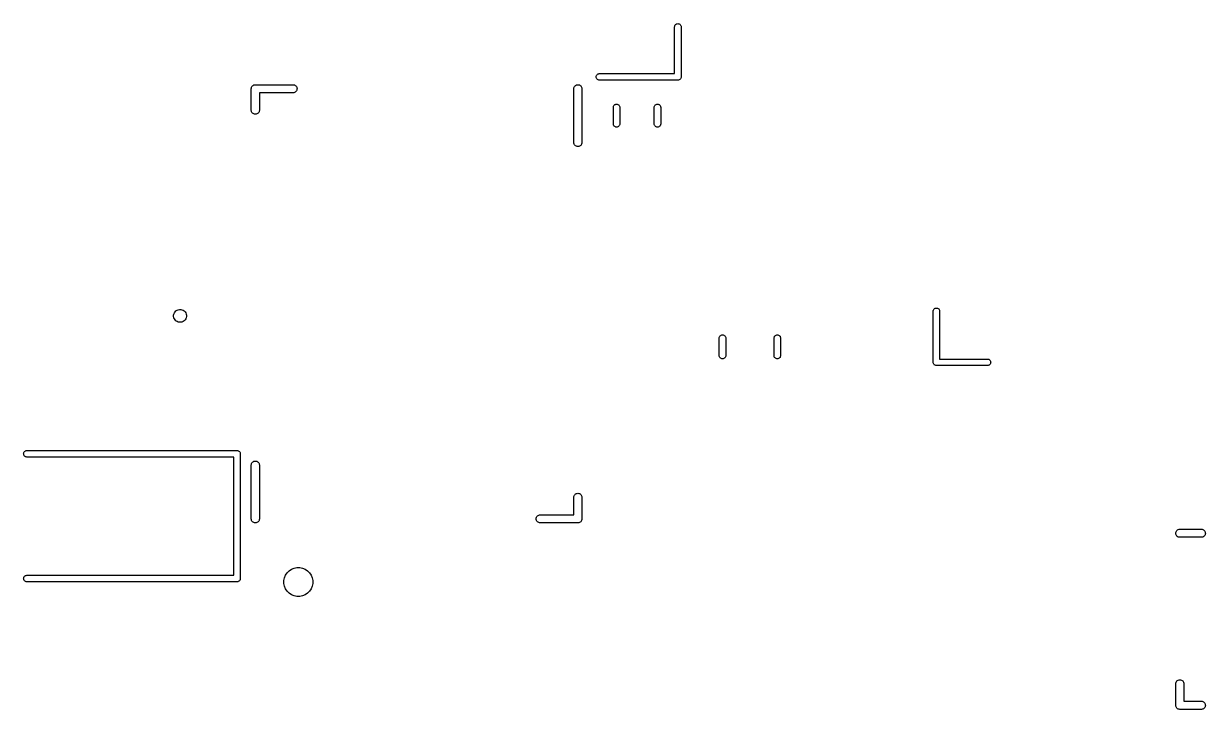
# Model space of a CAD drawing. Extents: x 0.47 to 2.43, y -7.79 to -4.92.
# Drawn here: x 0.574 to 1.44, y -6.136 to -5.633 of the extents above; entities that cross this region are included whole.
import ezdxf

# ---------------------------------------------------------------- set-up
doc = ezdxf.new("R2010")
doc.units = 0
doc.header["$MEASUREMENT"] = 0
doc.layers.add('BLACK', color=7, linetype='CONTINUOUS')

msp = doc.modelspace()

# ---------------------------------------------------------------- linework, layer by layer
at = {"layer": 'BLACK', "linetype": 'CONTINUOUS'}
for p, q in [((1.05157, -5.63451), (1.05186, -5.63415)), ((1.05186, -5.63415), (1.05222, -5.63385)), ((1.05222, -5.63385), (1.05263, -5.63363)), ((1.05263, -5.63363), (1.05308, -5.6335)), ((1.05308, -5.6335), (1.05354, -5.63345)), ((1.05354, -5.63345), (1.05401, -5.6335)), ((1.05401, -5.6335), (1.05445, -5.63363)), ((1.05445, -5.63363), (1.05486, -5.63385)), ((1.05486, -5.63385), (1.05522, -5.63415)), ((1.05522, -5.63415), (1.05552, -5.63451)), ((1.05118, -5.63571), (1.05122, -5.63536)), ((1.05118, -5.67008), (1.05118, -5.63571)), ((1.05122, -5.63536), (1.05135, -5.63492)), ((1.05135, -5.63492), (1.05157, -5.63451)), ((1.05552, -5.63451), (1.05574, -5.63492)), ((1.05574, -5.63492), (1.05587, -5.63536)), ((1.05587, -5.63536), (1.05591, -5.63571)), ((1.05591, -5.63571), (1.05591, -5.67232)), ((0.993689, -5.67244), (0.993735, -5.67198)), ((0.993735, -5.6729), (0.993689, -5.67244)), ((0.993735, -5.67198), (0.99387, -5.67153)), ((0.99387, -5.67335), (0.993735, -5.6729)), ((0.99387, -5.67153), (0.994089, -5.67112)), ((0.994089, -5.67376), (0.99387, -5.67335)), ((0.994089, -5.67112), (0.994385, -5.67076)), ((0.994385, -5.67412), (0.994089, -5.67376)), ((0.994385, -5.67076), (0.994744, -5.67047)), ((0.994744, -5.67441), (0.994385, -5.67412)), ((0.994744, -5.67047), (0.995155, -5.67025)), ((0.995155, -5.67463), (0.994744, -5.67441)), ((0.995155, -5.67025), (0.9956, -5.67011)), ((0.9956, -5.67477), (0.995155, -5.67463)), ((0.9956, -5.67011), (0.995947, -5.67008)), ((0.995947, -5.6748), (0.9956, -5.67477)), ((0.995947, -5.67008), (1.05118, -5.67008)), ((1.05343, -5.6748), (0.995947, -5.6748)), ((1.05354, -5.67481), (1.05343, -5.6748)), ((1.05366, -5.6748), (1.05354, -5.67481)), ((1.05401, -5.67477), (1.05366, -5.6748)), ((1.05366, -5.6748), (1.05366, -5.6748)), ((1.05445, -5.67463), (1.05401, -5.67477)), ((1.05486, -5.67441), (1.05445, -5.67463)), ((1.05522, -5.67412), (1.05486, -5.67441)), ((1.05552, -5.67376), (1.05522, -5.67412)), ((1.05574, -5.67335), (1.05552, -5.67376)), ((1.05587, -5.6729), (1.05574, -5.67335)), ((1.05592, -5.67244), (1.05587, -5.6729)), ((1.05591, -5.67232), (1.05592, -5.67244)), ((0.741127, -5.6811), (0.741184, -5.68052)), ((0.741142, -5.68125), (0.741127, -5.6811)), ((0.741142, -5.697), (0.741142, -5.68125)), ((0.741184, -5.68052), (0.741353, -5.67997)), ((0.741353, -5.67997), (0.741628, -5.67945)), ((0.741628, -5.67945), (0.741996, -5.679)), ((0.741996, -5.679), (0.742446, -5.67864)), ((0.742446, -5.67864), (0.742959, -5.67836)), ((0.742959, -5.67836), (0.743516, -5.67819)), ((0.743516, -5.67819), (0.74395, -5.67815)), ((0.74395, -5.67815), (0.744094, -5.67814)), ((0.744094, -5.67814), (0.744239, -5.67815)), ((0.744239, -5.67815), (0.771798, -5.67815)), ((0.771798, -5.68406), (0.747047, -5.68406)), ((0.747047, -5.68406), (0.747047, -5.697)), ((0.771798, -5.67815), (0.772232, -5.67819)), ((0.772232, -5.68401), (0.771798, -5.68406)), ((0.772232, -5.67819), (0.772789, -5.67836)), ((0.772789, -5.68384), (0.772232, -5.68401)), ((0.772789, -5.67836), (0.773302, -5.67864)), ((0.773302, -5.68357), (0.772789, -5.68384)), ((0.773302, -5.67864), (0.773752, -5.679)), ((0.773752, -5.6832), (0.773302, -5.68357)), ((0.773752, -5.679), (0.774121, -5.67945)), ((0.774121, -5.68275), (0.773752, -5.6832)), ((0.774121, -5.67945), (0.774395, -5.67997)), ((0.774395, -5.68224), (0.774121, -5.68275)), ((0.774395, -5.67997), (0.774564, -5.68052)), ((0.774564, -5.68168), (0.774395, -5.68224)), ((0.774564, -5.68052), (0.774621, -5.6811)), ((0.774621, -5.6811), (0.774564, -5.68168)), ((0.977362, -5.68096), (0.977405, -5.68052)), ((0.977362, -5.72062), (0.977362, -5.68096)), ((0.977405, -5.68052), (0.977574, -5.67997)), ((0.977574, -5.67997), (0.977848, -5.67945)), ((0.977848, -5.67945), (0.978217, -5.679)), ((0.978217, -5.679), (0.978667, -5.67864)), ((0.978667, -5.67864), (0.97918, -5.67836)), ((0.97918, -5.67836), (0.979736, -5.67819)), ((0.979736, -5.67819), (0.980315, -5.67814)), ((0.980315, -5.67814), (0.980894, -5.67819)), ((0.980894, -5.67819), (0.98145, -5.67836)), ((0.98145, -5.67836), (0.981963, -5.67864)), ((0.981963, -5.67864), (0.982413, -5.679)), ((0.982413, -5.679), (0.982782, -5.67945)), ((0.982782, -5.67945), (0.983056, -5.67997)), ((0.983056, -5.67997), (0.983225, -5.68052)), ((0.983225, -5.68052), (0.983268, -5.68096)), ((0.983268, -5.68096), (0.983268, -5.72062)), ((1.0063, -5.69462), (1.00633, -5.69428)), ((1.0063, -5.70695), (1.0063, -5.69462)), ((1.00633, -5.69428), (1.00647, -5.69383)), ((1.00647, -5.69383), (1.00669, -5.69342)), ((1.00669, -5.69342), (1.00698, -5.69306)), ((1.00698, -5.69306), (1.00734, -5.69276)), ((1.00734, -5.69276), (1.00775, -5.69255)), ((1.00775, -5.69255), (1.0082, -5.69241)), ((1.0082, -5.69241), (1.00866, -5.69236)), ((1.00866, -5.69236), (1.00912, -5.69241)), ((1.00912, -5.69241), (1.00957, -5.69255)), ((1.00957, -5.69255), (1.00998, -5.69276)), ((1.00998, -5.69276), (1.01034, -5.69306)), ((1.01034, -5.69306), (1.01063, -5.69342)), ((1.01063, -5.69342), (1.01085, -5.69383)), ((1.01085, -5.69383), (1.01099, -5.69428)), ((1.01099, -5.69428), (1.01102, -5.69462)), ((1.01102, -5.69462), (1.01102, -5.70695)), ((1.03622, -5.69462), (1.03625, -5.69428)), ((1.03622, -5.70695), (1.03622, -5.69462)), ((1.03625, -5.69428), (1.03639, -5.69383)), ((1.03639, -5.69383), (1.03661, -5.69342)), ((1.03661, -5.69342), (1.0369, -5.69306)), ((1.0369, -5.69306), (1.03726, -5.69276)), ((1.03726, -5.69276), (1.03767, -5.69255)), ((1.03767, -5.69255), (1.03812, -5.69241)), ((1.03812, -5.69241), (1.03858, -5.69236)), ((1.03858, -5.69236), (1.03905, -5.69241)), ((1.03905, -5.69241), (1.03949, -5.69255)), ((1.03949, -5.69255), (1.0399, -5.69276)), ((1.0399, -5.69276), (1.04026, -5.69306)), ((1.04026, -5.69306), (1.04056, -5.69342)), ((1.04056, -5.69342), (1.04078, -5.69383)), ((1.04078, -5.69383), (1.04091, -5.69428)), ((1.04091, -5.69428), (1.04094, -5.69462)), ((1.04094, -5.69462), (1.04094, -5.70695)), ((0.741185, -5.69743), (0.741142, -5.697)), ((0.741353, -5.69799), (0.741185, -5.69743)), ((0.741628, -5.6985), (0.741353, -5.69799)), ((0.741997, -5.69895), (0.741628, -5.6985)), ((0.742446, -5.69932), (0.741997, -5.69895)), ((0.742959, -5.69959), (0.742446, -5.69932)), ((0.743516, -5.69976), (0.742959, -5.69959)), ((0.744094, -5.69982), (0.743516, -5.69976)), ((0.744673, -5.69976), (0.744094, -5.69982)), ((0.74523, -5.69959), (0.744673, -5.69976)), ((0.745743, -5.69932), (0.74523, -5.69959)), ((0.746192, -5.69895), (0.745743, -5.69932)), ((0.746561, -5.6985), (0.746192, -5.69895)), ((0.746836, -5.69799), (0.746561, -5.6985)), ((0.747004, -5.69743), (0.746836, -5.69799)), ((0.747047, -5.697), (0.747004, -5.69743)), ((1.00633, -5.7073), (1.0063, -5.70695)), ((1.00647, -5.70774), (1.00633, -5.7073)), ((1.00669, -5.70815), (1.00647, -5.70774)), ((1.00698, -5.70851), (1.00669, -5.70815)), ((1.00734, -5.70881), (1.00698, -5.70851)), ((1.00775, -5.70903), (1.00734, -5.70881)), ((1.0082, -5.70916), (1.00775, -5.70903)), ((1.00866, -5.70921), (1.0082, -5.70916)), ((1.00912, -5.70916), (1.00866, -5.70921)), ((1.00957, -5.70903), (1.00912, -5.70916)), ((1.00998, -5.70881), (1.00957, -5.70903)), ((1.01034, -5.70851), (1.00998, -5.70881)), ((1.01063, -5.70815), (1.01034, -5.70851)), ((1.01085, -5.70774), (1.01063, -5.70815)), ((1.01099, -5.7073), (1.01085, -5.70774)), ((1.01102, -5.70695), (1.01099, -5.7073)), ((1.03625, -5.7073), (1.03622, -5.70695)), ((1.03639, -5.70774), (1.03625, -5.7073)), ((1.03661, -5.70815), (1.03639, -5.70774)), ((1.0369, -5.70851), (1.03661, -5.70815)), ((1.03726, -5.70881), (1.0369, -5.70851)), ((1.03767, -5.70903), (1.03726, -5.70881)), ((1.03812, -5.70916), (1.03767, -5.70903)), ((1.03858, -5.70921), (1.03812, -5.70916)), ((1.03905, -5.70916), (1.03858, -5.70921)), ((1.03949, -5.70903), (1.03905, -5.70916)), ((1.0399, -5.70881), (1.03949, -5.70903)), ((1.04026, -5.70851), (1.0399, -5.70881)), ((1.04056, -5.70815), (1.04026, -5.70851)), ((1.04078, -5.70774), (1.04056, -5.70815)), ((1.04091, -5.7073), (1.04078, -5.70774)), ((1.04094, -5.70695), (1.04091, -5.7073)), ((0.977405, -5.72105), (0.977362, -5.72062)), ((0.983268, -5.72062), (0.983225, -5.72105)), ((0.977574, -5.72161), (0.977405, -5.72105)), ((0.977848, -5.72212), (0.977574, -5.72161)), ((0.978217, -5.72257), (0.977848, -5.72212)), ((0.978667, -5.72294), (0.978217, -5.72257)), ((0.97918, -5.72321), (0.978667, -5.72294)), ((0.979736, -5.72338), (0.97918, -5.72321)), ((0.980315, -5.72344), (0.979736, -5.72338)), ((0.980894, -5.72338), (0.980315, -5.72344)), ((0.98145, -5.72321), (0.980894, -5.72338)), ((0.981963, -5.72294), (0.98145, -5.72321)), ((0.982413, -5.72257), (0.981963, -5.72294)), ((0.982782, -5.72212), (0.982413, -5.72257)), ((0.983056, -5.72161), (0.982782, -5.72212)), ((0.983225, -5.72105), (0.983056, -5.72161)), ((1.24156, -5.84208), (1.24197, -5.84186)), ((1.24197, -5.84186), (1.24241, -5.84173)), ((1.24241, -5.84173), (1.24287, -5.84168)), ((1.24287, -5.84168), (1.24334, -5.84173)), ((1.24334, -5.84173), (1.24378, -5.84186)), ((1.24378, -5.84186), (1.24419, -5.84208)), ((0.684275, -5.84698), (0.684455, -5.84607)), ((0.684275, -5.8479), (0.684275, -5.84698)), ((0.684455, -5.84881), (0.684275, -5.8479)), ((0.684455, -5.84607), (0.68481, -5.84521)), ((0.68481, -5.84967), (0.684455, -5.84881)), ((0.68481, -5.84521), (0.685324, -5.84444)), ((0.685324, -5.85044), (0.68481, -5.84967)), ((0.685324, -5.84444), (0.685979, -5.84379)), ((0.685979, -5.85109), (0.685324, -5.85044)), ((0.685979, -5.84379), (0.686749, -5.84327)), ((0.686749, -5.84327), (0.687605, -5.84292)), ((0.687605, -5.84292), (0.688513, -5.84274)), ((0.688513, -5.84274), (0.689439, -5.84274)), ((0.689439, -5.84274), (0.690348, -5.84292)), ((0.690348, -5.84292), (0.691203, -5.84327)), ((0.691203, -5.84327), (0.691974, -5.84379)), ((0.691974, -5.84379), (0.692628, -5.84444)), ((0.692628, -5.85044), (0.691974, -5.85109)), ((0.692628, -5.84444), (0.693143, -5.84521)), ((0.693143, -5.84967), (0.692628, -5.85044)), ((0.693143, -5.84521), (0.693497, -5.84607)), ((0.693497, -5.84881), (0.693143, -5.84967)), ((0.693497, -5.84607), (0.693678, -5.84698)), ((0.693678, -5.8479), (0.693497, -5.84881)), ((0.693678, -5.84698), (0.693678, -5.8479)), ((1.24051, -5.84394), (1.24055, -5.84359)), ((1.24051, -5.88134), (1.24051, -5.84394)), ((1.24055, -5.84359), (1.24068, -5.84315)), ((1.24068, -5.84315), (1.2409, -5.84274)), ((1.2409, -5.84274), (1.2412, -5.84238)), ((1.2412, -5.84238), (1.24156, -5.84208)), ((1.24419, -5.84208), (1.24455, -5.84238)), ((1.24455, -5.84238), (1.24485, -5.84274)), ((1.24485, -5.84274), (1.24507, -5.84315)), ((1.24507, -5.84315), (1.2452, -5.84359)), ((1.2452, -5.84359), (1.24524, -5.84394)), ((1.24524, -5.84394), (1.24524, -5.87909)), ((0.686749, -5.85161), (0.685979, -5.85109)), ((0.687605, -5.85196), (0.686749, -5.85161)), ((0.688513, -5.85214), (0.687605, -5.85196)), ((0.689439, -5.85214), (0.688513, -5.85214)), ((0.690348, -5.85196), (0.689439, -5.85214)), ((0.691203, -5.85161), (0.690348, -5.85196)), ((0.691974, -5.85109), (0.691203, -5.85161)), ((1.08386, -5.86355), (1.08389, -5.86321)), ((1.08386, -5.8766), (1.08386, -5.86355)), ((1.08389, -5.86321), (1.08403, -5.86276)), ((1.08403, -5.86276), (1.08425, -5.86235)), ((1.08425, -5.86235), (1.08454, -5.86199)), ((1.08454, -5.86199), (1.0849, -5.8617)), ((1.0849, -5.8617), (1.08531, -5.86148)), ((1.08531, -5.86148), (1.08576, -5.86134)), ((1.08576, -5.86134), (1.08622, -5.8613)), ((1.08622, -5.8613), (1.08668, -5.86134)), ((1.08668, -5.86134), (1.08713, -5.86148)), ((1.08713, -5.86148), (1.08754, -5.8617)), ((1.08754, -5.8617), (1.0879, -5.86199)), ((1.0879, -5.86199), (1.08819, -5.86235)), ((1.08819, -5.86235), (1.08841, -5.86276)), ((1.08841, -5.86276), (1.08855, -5.86321)), ((1.08855, -5.86321), (1.08858, -5.86355)), ((1.08858, -5.86355), (1.08858, -5.8766)), ((1.12402, -5.86355), (1.12405, -5.86321)), ((1.12402, -5.8766), (1.12402, -5.86355)), ((1.12405, -5.86321), (1.12419, -5.86276)), ((1.12419, -5.86276), (1.1244, -5.86235)), ((1.1244, -5.86235), (1.1247, -5.86199)), ((1.1247, -5.86199), (1.12506, -5.8617)), ((1.12506, -5.8617), (1.12547, -5.86148)), ((1.12547, -5.86148), (1.12591, -5.86134)), ((1.12591, -5.86134), (1.12638, -5.8613)), ((1.12638, -5.8613), (1.12684, -5.86134)), ((1.12684, -5.86134), (1.12729, -5.86148)), ((1.12729, -5.86148), (1.1277, -5.8617)), ((1.1277, -5.8617), (1.12806, -5.86199)), ((1.12806, -5.86199), (1.12835, -5.86235)), ((1.12835, -5.86235), (1.12857, -5.86276)), ((1.12857, -5.86276), (1.12871, -5.86321)), ((1.12871, -5.86321), (1.12874, -5.86355)), ((1.12874, -5.86355), (1.12874, -5.8766)), ((1.08389, -5.87695), (1.08386, -5.8766)), ((1.08403, -5.8774), (1.08389, -5.87695)), ((1.08425, -5.87781), (1.08403, -5.8774)), ((1.08454, -5.87817), (1.08425, -5.87781)), ((1.0849, -5.87846), (1.08454, -5.87817)), ((1.08531, -5.87868), (1.0849, -5.87846)), ((1.08576, -5.87882), (1.08531, -5.87868)), ((1.08622, -5.87886), (1.08576, -5.87882)), ((1.08668, -5.87882), (1.08622, -5.87886)), ((1.08713, -5.87868), (1.08668, -5.87882)), ((1.08754, -5.87846), (1.08713, -5.87868)), ((1.0879, -5.87817), (1.08754, -5.87846)), ((1.08819, -5.87781), (1.0879, -5.87817)), ((1.08841, -5.8774), (1.08819, -5.87781)), ((1.08855, -5.87695), (1.08841, -5.8774)), ((1.08858, -5.8766), (1.08855, -5.87695)), ((1.12405, -5.87695), (1.12402, -5.8766)), ((1.12418, -5.8774), (1.12405, -5.87695)), ((1.1244, -5.87781), (1.12418, -5.8774)), ((1.1247, -5.87817), (1.1244, -5.87781)), ((1.12506, -5.87846), (1.1247, -5.87817)), ((1.12547, -5.87868), (1.12506, -5.87846)), ((1.12591, -5.87882), (1.12547, -5.87868)), ((1.12638, -5.87886), (1.12591, -5.87882)), ((1.12684, -5.87882), (1.12638, -5.87886)), ((1.12729, -5.87868), (1.12684, -5.87882)), ((1.1277, -5.87846), (1.12729, -5.87868)), ((1.12806, -5.87817), (1.1277, -5.87846)), ((1.12835, -5.87781), (1.12806, -5.87817)), ((1.12857, -5.8774), (1.12835, -5.87781)), ((1.12871, -5.87695), (1.12857, -5.8774)), ((1.12874, -5.8766), (1.12871, -5.87695)), ((1.2405, -5.88146), (1.24051, -5.88134)), ((1.24055, -5.88192), (1.2405, -5.88146)), ((1.24068, -5.88237), (1.24055, -5.88192)), ((1.2409, -5.88278), (1.24068, -5.88237)), ((1.2412, -5.88314), (1.2409, -5.88278)), ((1.24156, -5.88343), (1.2412, -5.88314)), ((1.24197, -5.88365), (1.24156, -5.88343)), ((1.24241, -5.88378), (1.24197, -5.88365)), ((1.24276, -5.88382), (1.24241, -5.88378)), ((1.24287, -5.88383), (1.24276, -5.88382)), ((1.24276, -5.88382), (1.24276, -5.88382)), ((1.24299, -5.88382), (1.24287, -5.88383)), ((1.28039, -5.88382), (1.24299, -5.88382)), ((1.24524, -5.87909), (1.28039, -5.87909)), ((1.28039, -5.87909), (1.28074, -5.87913)), ((1.28074, -5.88378), (1.28039, -5.88382)), ((1.28074, -5.87913), (1.28118, -5.87926)), ((1.28118, -5.88365), (1.28074, -5.88378)), ((1.28118, -5.87926), (1.28159, -5.87948)), ((1.28159, -5.88343), (1.28118, -5.88365)), ((1.28159, -5.87948), (1.28195, -5.87978)), ((1.28195, -5.88314), (1.28159, -5.88343)), ((1.28195, -5.87978), (1.28225, -5.88014)), ((1.28225, -5.88278), (1.28195, -5.88314)), ((1.28225, -5.88014), (1.28247, -5.88055)), ((1.28247, -5.88237), (1.28225, -5.88278)), ((1.28247, -5.88055), (1.2826, -5.88099)), ((1.2826, -5.88192), (1.28247, -5.88237)), ((1.2826, -5.88099), (1.28265, -5.88146)), ((1.28265, -5.88146), (1.2826, -5.88192)), ((0.574398, -5.94843), (0.574444, -5.94796)), ((0.574444, -5.94889), (0.574398, -5.94843)), ((0.574444, -5.94796), (0.574579, -5.94752)), ((0.574579, -5.94933), (0.574444, -5.94889)), ((0.574579, -5.94752), (0.574798, -5.94711)), ((0.574798, -5.94974), (0.574579, -5.94933)), ((0.574798, -5.94711), (0.575093, -5.94675)), ((0.575093, -5.9501), (0.574798, -5.94974)), ((0.575093, -5.94675), (0.575453, -5.94645)), ((0.575453, -5.9504), (0.575093, -5.9501)), ((0.575453, -5.94645), (0.575863, -5.94623)), ((0.575863, -5.95062), (0.575453, -5.9504)), ((0.575863, -5.94623), (0.576309, -5.9461)), ((0.576309, -5.95075), (0.575863, -5.95062)), ((0.576309, -5.9461), (0.576656, -5.94606)), ((0.576656, -5.95079), (0.576309, -5.95075)), ((0.576656, -5.94606), (0.730593, -5.94606)), ((0.728346, -5.95079), (0.576656, -5.95079)), ((0.728346, -6.0374), (0.728346, -5.95079)), ((0.730593, -5.94606), (0.730709, -5.94605)), ((0.730709, -5.94605), (0.730825, -5.94606)), ((0.730825, -5.94606), (0.731172, -5.9461)), ((0.731172, -5.9461), (0.731617, -5.94623)), ((0.731617, -5.94623), (0.732027, -5.94645)), ((0.732027, -5.94645), (0.732387, -5.94675)), ((0.732387, -5.94675), (0.732682, -5.94711)), ((0.732682, -5.94711), (0.732902, -5.94752)), ((0.732902, -5.94752), (0.733037, -5.94796)), ((0.733037, -5.94796), (0.733082, -5.94843)), ((0.733082, -5.94843), (0.733071, -5.94854)), ((0.733071, -5.94854), (0.733071, -6.03965)), ((0.741997, -5.95459), (0.742446, -5.95423)), ((0.742446, -5.95423), (0.742959, -5.95395)), ((0.742959, -5.95395), (0.743516, -5.95378)), ((0.743516, -5.95378), (0.744094, -5.95373)), ((0.744094, -5.95373), (0.744673, -5.95378)), ((0.744673, -5.95378), (0.74523, -5.95395)), ((0.74523, -5.95395), (0.745743, -5.95423)), ((0.745743, -5.95423), (0.746192, -5.95459)), ((0.741142, -5.95655), (0.741185, -5.95611)), ((0.741142, -5.99621), (0.741142, -5.95655)), ((0.741185, -5.95611), (0.741353, -5.95556)), ((0.741353, -5.95556), (0.741628, -5.95504)), ((0.741628, -5.95504), (0.741997, -5.95459)), ((0.746192, -5.95459), (0.746561, -5.95504)), ((0.746561, -5.95504), (0.746836, -5.95556)), ((0.746836, -5.95556), (0.747004, -5.95611)), ((0.747004, -5.95611), (0.747047, -5.95655)), ((0.747047, -5.95655), (0.747047, -5.99621)), ((0.977362, -5.98017), (0.977405, -5.97974)), ((0.977362, -5.99311), (0.977362, -5.98017)), ((0.977405, -5.97974), (0.977574, -5.97918)), ((0.977574, -5.97918), (0.977848, -5.97867)), ((0.977848, -5.97867), (0.978217, -5.97822)), ((0.978217, -5.97822), (0.978667, -5.97785)), ((0.978667, -5.97785), (0.97918, -5.97757)), ((0.97918, -5.97757), (0.979736, -5.9774)), ((0.979736, -5.9774), (0.980315, -5.97735)), ((0.980315, -5.97735), (0.980894, -5.9774)), ((0.980894, -5.9774), (0.98145, -5.97757)), ((0.98145, -5.97757), (0.981963, -5.97785)), ((0.981963, -5.97785), (0.982413, -5.97822)), ((0.982413, -5.97822), (0.982782, -5.97867)), ((0.982782, -5.97867), (0.983056, -5.97918)), ((0.983056, -5.97918), (0.983225, -5.97974)), ((0.983225, -5.97974), (0.983268, -5.98017)), ((0.983268, -5.98017), (0.983268, -5.99592)), ((0.741184, -5.99664), (0.741142, -5.99621)), ((0.741353, -5.9972), (0.741184, -5.99664)), ((0.741628, -5.99771), (0.741353, -5.9972)), ((0.746836, -5.9972), (0.746561, -5.99771)), ((0.747004, -5.99664), (0.746836, -5.9972)), ((0.747047, -5.99621), (0.747004, -5.99664)), ((0.949789, -5.99606), (0.949846, -5.99548)), ((0.949846, -5.99664), (0.949789, -5.99606)), ((0.949846, -5.99548), (0.950015, -5.99493)), ((0.950015, -5.9972), (0.949846, -5.99664)), ((0.950015, -5.99493), (0.950289, -5.99441)), ((0.950289, -5.99771), (0.950015, -5.9972)), ((0.950289, -5.99441), (0.950658, -5.99397)), ((0.950658, -5.99397), (0.951108, -5.9936)), ((0.951108, -5.9936), (0.95162, -5.99332)), ((0.95162, -5.99332), (0.952177, -5.99315)), ((0.952177, -5.99315), (0.952611, -5.99311)), ((0.952611, -5.99311), (0.977362, -5.99311)), ((0.983056, -5.9972), (0.982782, -5.99771)), ((0.983225, -5.99664), (0.983056, -5.9972)), ((0.983282, -5.99606), (0.983225, -5.99664)), ((0.983268, -5.99592), (0.983282, -5.99606)), ((0.741996, -5.99816), (0.741628, -5.99771)), ((0.742446, -5.99853), (0.741996, -5.99816)), ((0.742959, -5.9988), (0.742446, -5.99853)), ((0.743516, -5.99897), (0.742959, -5.9988)), ((0.744094, -5.99903), (0.743516, -5.99897)), ((0.744673, -5.99897), (0.744094, -5.99903)), ((0.74523, -5.9988), (0.744673, -5.99897)), ((0.745743, -5.99853), (0.74523, -5.9988)), ((0.746192, -5.99816), (0.745743, -5.99853)), ((0.746561, -5.99771), (0.746192, -5.99816)), ((0.950658, -5.99816), (0.950289, -5.99771)), ((0.951108, -5.99853), (0.950658, -5.99816)), ((0.95162, -5.9988), (0.951108, -5.99853)), ((0.952177, -5.99897), (0.95162, -5.9988)), ((0.952611, -5.99902), (0.952177, -5.99897)), ((0.98017, -5.99902), (0.952611, -5.99902)), ((0.980315, -5.99903), (0.98017, -5.99902)), ((0.98046, -5.99902), (0.980315, -5.99903)), ((0.980894, -5.99897), (0.98046, -5.99902)), ((0.98145, -5.9988), (0.980894, -5.99897)), ((0.981963, -5.99853), (0.98145, -5.9988)), ((0.982413, -5.99816), (0.981963, -5.99853)), ((0.982782, -5.99771), (0.982413, -5.99816)), ((1.41817, -6.00661), (1.41823, -6.00604)), ((1.41823, -6.00604), (1.4184, -6.00548)), ((1.4184, -6.00548), (1.41867, -6.00497)), ((1.41867, -6.00497), (1.41904, -6.00452)), ((1.41904, -6.00452), (1.41949, -6.00415)), ((1.41949, -6.00415), (1.42001, -6.00387)), ((1.42001, -6.00387), (1.42056, -6.0037)), ((1.42056, -6.0037), (1.421, -6.00366)), ((1.421, -6.00366), (1.43703, -6.00366)), ((1.43703, -6.00366), (1.43747, -6.0037)), ((1.43747, -6.0037), (1.43803, -6.00387)), ((1.43803, -6.00387), (1.43854, -6.00415)), ((1.43854, -6.00415), (1.43899, -6.00452)), ((1.43899, -6.00452), (1.43936, -6.00497)), ((1.43936, -6.00497), (1.43963, -6.00548)), ((1.43963, -6.00548), (1.4398, -6.00604)), ((1.4398, -6.00604), (1.43986, -6.00661)), ((1.41823, -6.00719), (1.41817, -6.00661)), ((1.4184, -6.00775), (1.41823, -6.00719)), ((1.41867, -6.00826), (1.4184, -6.00775)), ((1.41904, -6.00871), (1.41867, -6.00826)), ((1.41949, -6.00908), (1.41904, -6.00871)), ((1.42001, -6.00936), (1.41949, -6.00908)), ((1.42056, -6.00952), (1.42001, -6.00936)), ((1.421, -6.00957), (1.42056, -6.00952)), ((1.43703, -6.00957), (1.421, -6.00957)), ((1.43747, -6.00952), (1.43703, -6.00957)), ((1.43803, -6.00936), (1.43747, -6.00952)), ((1.43854, -6.00908), (1.43803, -6.00936)), ((1.43899, -6.00871), (1.43854, -6.00908)), ((1.43936, -6.00826), (1.43899, -6.00871)), ((1.43963, -6.00775), (1.43936, -6.00826)), ((1.4398, -6.00719), (1.43963, -6.00775)), ((1.43986, -6.00661), (1.4398, -6.00719)), ((0.77058, -6.03295), (0.772505, -6.03215)), ((0.772505, -6.03215), (0.774549, -6.03174)), ((0.774549, -6.03174), (0.776632, -6.03174)), ((0.776632, -6.03174), (0.778676, -6.03215)), ((0.778676, -6.03215), (0.780601, -6.03295)), ((0.574398, -6.03976), (0.574444, -6.0393)), ((0.574444, -6.04023), (0.574398, -6.03976)), ((0.574444, -6.0393), (0.574579, -6.03886)), ((0.574579, -6.04067), (0.574444, -6.04023)), ((0.574579, -6.03886), (0.574798, -6.03845)), ((0.574798, -6.04108), (0.574579, -6.04067)), ((0.574798, -6.03845), (0.575093, -6.03809)), ((0.575093, -6.03809), (0.575453, -6.03779)), ((0.575453, -6.03779), (0.575863, -6.03757)), ((0.575863, -6.03757), (0.576309, -6.03744)), ((0.576309, -6.03744), (0.576656, -6.0374)), ((0.576656, -6.0374), (0.728346, -6.0374)), ((0.732902, -6.04067), (0.732682, -6.04108)), ((0.733037, -6.04023), (0.732902, -6.04067)), ((0.733082, -6.03976), (0.733037, -6.04023)), ((0.733071, -6.03965), (0.733082, -6.03976)), ((0.765012, -6.04128), (0.765418, -6.03924)), ((0.765418, -6.03924), (0.766216, -6.03731)), ((0.766216, -6.03731), (0.767374, -6.03558)), ((0.767374, -6.03558), (0.768847, -6.03411)), ((0.768847, -6.03411), (0.77058, -6.03295)), ((0.780601, -6.03295), (0.782334, -6.03411)), ((0.782334, -6.03411), (0.783808, -6.03558)), ((0.783808, -6.03558), (0.784965, -6.03731)), ((0.784965, -6.03731), (0.785763, -6.03924)), ((0.785763, -6.03924), (0.786169, -6.04128)), ((0.575093, -6.04144), (0.574798, -6.04108)), ((0.575453, -6.04174), (0.575093, -6.04144)), ((0.575863, -6.04196), (0.575453, -6.04174)), ((0.576309, -6.04209), (0.575863, -6.04196)), ((0.576656, -6.04213), (0.576309, -6.04209)), ((0.730593, -6.04213), (0.576656, -6.04213)), ((0.730709, -6.04214), (0.730593, -6.04213)), ((0.730825, -6.04213), (0.730709, -6.04214)), ((0.731172, -6.04209), (0.730825, -6.04213)), ((0.730825, -6.04213), (0.730825, -6.04213)), ((0.731617, -6.04196), (0.731172, -6.04209)), ((0.732027, -6.04174), (0.731617, -6.04196)), ((0.732387, -6.04144), (0.732027, -6.04174)), ((0.732682, -6.04108), (0.732387, -6.04144)), ((0.765012, -6.04336), (0.765012, -6.04128)), ((0.765418, -6.04541), (0.765012, -6.04336)), ((0.766216, -6.04733), (0.765418, -6.04541)), ((0.767374, -6.04907), (0.766216, -6.04733)), ((0.768847, -6.05054), (0.767374, -6.04907)), ((0.783808, -6.04907), (0.782334, -6.05054)), ((0.784965, -6.04733), (0.783808, -6.04907)), ((0.785763, -6.04541), (0.784965, -6.04733)), ((0.786169, -6.04336), (0.785763, -6.04541)), ((0.786169, -6.04128), (0.786169, -6.04336)), ((0.77058, -6.0517), (0.768847, -6.05054)), ((0.772505, -6.0525), (0.77058, -6.0517)), ((0.774549, -6.0529), (0.772505, -6.0525)), ((0.776632, -6.0529), (0.774549, -6.0529)), ((0.778676, -6.0525), (0.776632, -6.0529)), ((0.780601, -6.0517), (0.778676, -6.0525)), ((0.782334, -6.05054), (0.780601, -6.0517)), ((1.41819, -6.11671), (1.41823, -6.11627)), ((1.41819, -6.13245), (1.41819, -6.11671)), ((1.41823, -6.11627), (1.4184, -6.11571)), ((1.4184, -6.11571), (1.41867, -6.1152)), ((1.41867, -6.1152), (1.41904, -6.11475)), ((1.41904, -6.11475), (1.41949, -6.11438)), ((1.41949, -6.11438), (1.42001, -6.11411)), ((1.42001, -6.11411), (1.42056, -6.11394)), ((1.42056, -6.11394), (1.42114, -6.11388)), ((1.42114, -6.11388), (1.42172, -6.11394)), ((1.42172, -6.11394), (1.42228, -6.11411)), ((1.42228, -6.11411), (1.42279, -6.11438)), ((1.42279, -6.11438), (1.42324, -6.11475)), ((1.42324, -6.11475), (1.42361, -6.1152)), ((1.42361, -6.1152), (1.42388, -6.11571)), ((1.42388, -6.11571), (1.42405, -6.11627)), ((1.42405, -6.11627), (1.42409, -6.11671)), ((1.42409, -6.11671), (1.42409, -6.12965)), ((1.41817, -6.1326), (1.41819, -6.13245)), ((1.41823, -6.13318), (1.41817, -6.1326)), ((1.4184, -6.13373), (1.41823, -6.13318)), ((1.41867, -6.13425), (1.4184, -6.13373)), ((1.41898, -6.13462), (1.41867, -6.13425)), ((1.41904, -6.1347), (1.41898, -6.13462)), ((1.41949, -6.13507), (1.41904, -6.1347)), ((1.42001, -6.13534), (1.41949, -6.13507)), ((1.42056, -6.13551), (1.42001, -6.13534)), ((1.42114, -6.13557), (1.42056, -6.13551)), ((1.42129, -6.13555), (1.42114, -6.13557)), ((1.43703, -6.13555), (1.42129, -6.13555)), ((1.42409, -6.12965), (1.43703, -6.12965)), ((1.43703, -6.12965), (1.43747, -6.12969)), ((1.43747, -6.13551), (1.43703, -6.13555)), ((1.43747, -6.12969), (1.43803, -6.12986)), ((1.43803, -6.13534), (1.43747, -6.13551)), ((1.43803, -6.12986), (1.43854, -6.13013)), ((1.43854, -6.13507), (1.43803, -6.13534)), ((1.43854, -6.13013), (1.43899, -6.1305)), ((1.43899, -6.1347), (1.43854, -6.13507)), ((1.43899, -6.1305), (1.43936, -6.13095)), ((1.43936, -6.13425), (1.43899, -6.1347)), ((1.43936, -6.13095), (1.43963, -6.13146)), ((1.43963, -6.13373), (1.43936, -6.13425)), ((1.43963, -6.13146), (1.4398, -6.13202)), ((1.4398, -6.13318), (1.43963, -6.13373)), ((1.4398, -6.13202), (1.43986, -6.1326)), ((1.43986, -6.1326), (1.4398, -6.13318))]:
    msp.add_line(p, q, dxfattribs=at)

doc.saveas('drawing.dxf')
